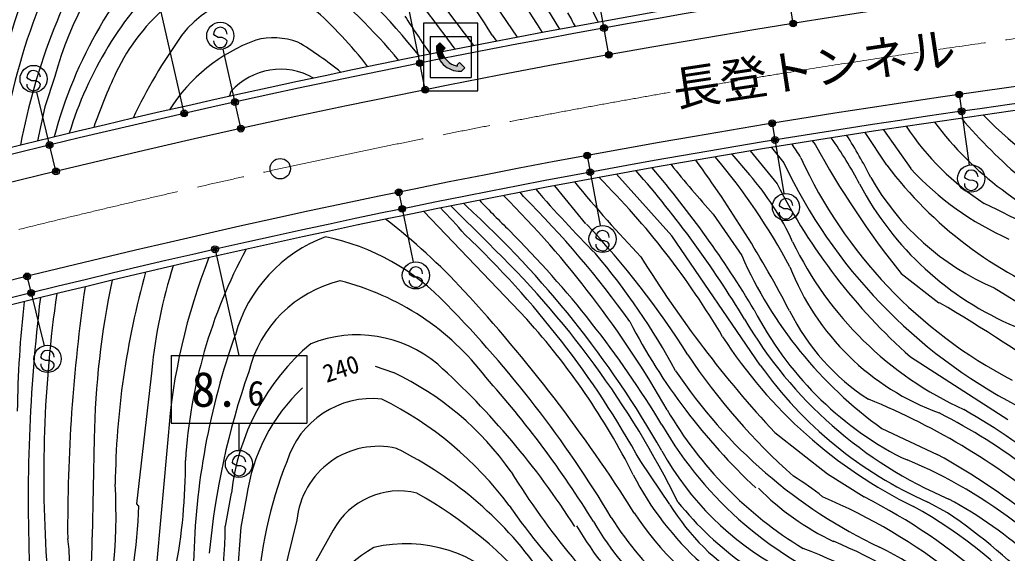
# Model space of a CAD drawing. Units: millimetres, scale not verified. Extents: x 40000 to 680000, y 20000 to 380000.
# Drawn here: x 152222 to 224928, y 279165 to 318420 of the extents above; entities that cross this region are included whole.
import ezdxf
from ezdxf.enums import TextEntityAlignment as Align

# ---------------------------------------------------------------- set-up
doc = ezdxf.new("R2010")
doc.units = ezdxf.units.MM
doc.header["$LTSCALE"] = 1000
doc.header["$PDMODE"] = 32
doc.header["$PDSIZE"] = 500
doc.linetypes.add('CHAIN', pattern=[18.5, 12, -1.5, 3.5, -1.5])
for name, color, linetype, lineweight in [('M-BGD', 7, 'Continuous', 25), ('M-BMK', 2, 'CHAIN', 13), ('M-BMK-SRVR', 3, 'Continuous', 25), ('M-STR-STRC', 7, 'Continuous', 25)]:
    doc.layers.add(name, color=color, linetype=linetype, lineweight=lineweight)
doc.styles.add('ＭＳ ゴシック', font='')
doc.styles.get('ＭＳ ゴシック').set_extended_font_data('MS Gothic')

msp = doc.modelspace()

# ---------------------------------------------------------------- hatches: boundary and pattern name
at = {"layer": 'M-STR-STRC'}
for points in [[(183308, 316063), (183304, 316075), (183298, 316100), (183292, 316124), (183287, 316149), (183367, 316149), (183537, 316319), (183141, 316715), (182915, 316489), (182915, 316409), (182913, 316379), (182912, 316350), (182912, 316321), (182912, 316292), (182913, 316263), (182914, 316233), (182916, 316204), (182918, 316175), (182921, 316146), (182924, 316117), (182928, 316088), (182932, 316059), (182937, 316030), (182942, 316002), (182944, 315991)], [(183528, 315597), (183522, 315606), (183507, 315627), (183493, 315648), (183480, 315669), (183466, 315691), (183453, 315713), (183441, 315735), (183429, 315757), (183417, 315780), (183406, 315802), (183395, 315825), (183384, 315848), (183374, 315871), (183364, 315895), (183355, 315918), (183346, 315942), (183337, 315966), (183329, 315990), (183322, 316014), (183314, 316039), (183308, 316063), (182944, 315991), (182950, 315962), (182956, 315934), (182963, 315906), (182971, 315877), (182979, 315849), (182987, 315821), (182996, 315793), (183005, 315766), (183015, 315738), (183025, 315711), (183036, 315684), (183048, 315657), (183059, 315630), (183071, 315604), (183084, 315577), (183097, 315551), (183111, 315525), (183116, 315515)], [(184678, 314645), (184758, 314645), (184984, 314872), (184588, 315268), (184419, 315098), (184419, 315018), (184397, 315022), (184372, 315028), (184348, 315034), (184323, 315041), (184299, 315048), (184274, 315055), (184250, 315063), (184226, 315071), (184202, 315080), (184179, 315089), (184155, 315099), (184132, 315108), (184109, 315119), (184086, 315129), (184063, 315141), (184040, 315152), (184018, 315164), (183996, 315176), (183974, 315189), (183952, 315202), (183931, 315215), (183909, 315229), (183888, 315243), (183867, 315258), (183847, 315273), (183827, 315288), (183807, 315304), (183787, 315320), (183767, 315336), (183748, 315353), (183729, 315370), (183711, 315387), (183693, 315404), (183675, 315422), (183657, 315441), (183640, 315459), (183623, 315478), (183606, 315497), (183590, 315517), (183574, 315536), (183558, 315556), (183543, 315576), (183528, 315597), (183116, 315515), (183130, 315490), (183145, 315465), (183160, 315440), (183176, 315415), (183192, 315390), (183208, 315366), (183225, 315342), (183242, 315319), (183260, 315295), (183278, 315272), (183296, 315250), (183315, 315227), (183334, 315205), (183354, 315184), (183374, 315162), (183394, 315141), (183415, 315121), (183436, 315101), (183457, 315081), (183479, 315061), (183501, 315042), (183523, 315023), (183546, 315005), (183569, 314987), (183592, 314969), (183616, 314952), (183640, 314936), (183664, 314919), (183689, 314903), (183713, 314888), (183739, 314873), (183764, 314858), (183789, 314844), (183815, 314831), (183841, 314817), (183868, 314805), (183894, 314792), (183921, 314781), (183948, 314769), (183975, 314758), (184002, 314748), (184030, 314738), (184057, 314728), (184085, 314719), (184113, 314711), (184141, 314703), (184169, 314695), (184198, 314688), (184226, 314682), (184255, 314676), (184283, 314670), (184312, 314665), (184341, 314661), (184370, 314657), (184399, 314653), (184428, 314650), (184457, 314648), (184486, 314646), (184515, 314644), (184545, 314643), (184574, 314643), (184603, 314643), (184632, 314643), (184661, 314644)]]:
    msp.add_hatch(color=256, dxfattribs=at).paths.add_polyline_path(points)

# ---------------------------------------------------------------- linework, layer by layer
at = {"layer": 'M-BGD'}
for p, q in [((178381, 326199), (185622, 316517)), ((188333, 323726), (191973, 317720)), ((188864, 317139), (186585, 320528)), ((187003, 317290), (187322, 316845)), ((154806, 314234), (154057, 312016)), ((167686, 312851), (167783, 313160)), ((154057, 312016), (153522, 309502)), ((216056, 307719), (214472, 310123)), ((215810, 310327), (217817, 307466)), ((207573, 309014), (208475, 307895)), ((210570, 309510), (210791, 309243)), ((204644, 308536), (205954, 307016)), ((206005, 308765), (207990, 306350)), ((200234, 302521), (196160, 307050)), ((191590, 306205), (193877, 303396)), ((189305, 305420), (189066, 305724)), ((183960, 304722), (186702, 301995)), ((185079, 304724), (184909, 304912)), ((181971, 304322), (189548, 296388)), ((203278, 304110), (205379, 301075)), ((206748, 293008), (200234, 302521)), ((217116, 299750), (219887, 297600)), ((223964, 298695), (227197, 296687)), ((217798, 293610), (224967, 289008)), ((161940, 292648), (160819, 282805)), ((178383, 292926), (179738, 292461)), ((207811, 288040), (211700, 285004)), ((215699, 288343), (219773, 286436)), ((157695, 287611), (157553, 280346)), ((163143, 287793), (162173, 276976)), ((200089, 282739), (197938, 285907)), ((217131, 286209), (217559, 286035)), ((211700, 285004), (214392, 283310)), ((167800, 283588), (167347, 281146)), ((168923, 283340), (168490, 281087)), ((220525, 282140), (219078, 282934)), ((160819, 282805), (160932, 282665)), ((172632, 281600), (170732, 274013)), ((168490, 281087), (168082, 275511)), ((155859, 279442), (155751, 280220))]:
    msp.add_line(p, q, dxfattribs=at)
msp.add_lwpolyline([(175300, 280867), (174032, 278576), (172321, 274545)], dxfattribs=at)
for centre, radius, start, end in [((104463, 275403), 99994, 25.36586, 39.81411), ((85709, 251494), 124013, 32.14966, 42.27744), ((184930, 308024), 34640, 133.74321, 165.80044), ((107697, 268056), 93346, 31.83242, 42.26992), ((320264, -376526), 706000, 87.77551, 109.30263), ((320264, -376526), 705500, 87.78769, 109.30263), ((234425, 290972), 87811, 154.77654, 168.67436), ((196782, 302389), 46362, 146.12623, 170.97454), ((117084, 268321), 82536, 35.50294, 45.52036), ((320264, -376526), 703500, 69.53786, 109.30263), ((197890, 300730), 46392, 147.45624, 169.48263), ((179892, 307504), 25972, 136.51011, 164.98125), ((186989, 301165), 33377, 134.76668, 165.00877), ((139391, 281979), 54089, 38.61336, 49.96593), ((172527, 308284), 14615, 103.80338, 154.75408), ((182370, 301996), 27703, 134.06769, 163.06057), ((147449, 288201), 42542, 39.79328, 51.5253), ((320264, -376526), 696500, 81.64276, 109.30263), ((170134, 312720), 7520, 60.7734, 142.90383), ((152246, 294988), 32482, 37.94943, 48.41239), ((320264, -376526), 695250, 87.77551, 109.30263), ((274407, 379638), 111892, 213.00849, 214.72959), ((268256, 362471), 87339, 209.90252, 210.66046), ((320264, -376526), 694750, 87.77551, 109.30263), ((195854, 294536), 39016, 144.38628, 154.75645), ((170913, 311687), 5401, 70.60216, 104.14782), ((174041, 304931), 12792, 110.35013, 147.56621), ((157557, 291903), 29128, 51.03484, 58.66089), ((198494, 296195), 43259, 154.94173, 160.69591), ((171416, 309884), 4892, 60.13485, 137.95868), ((177755, 302584), 14380, 134.44251, 134.88594), ((240633, 327930), 24034, 223.43106, 247.31641), ((233987, 321549), 19819, 213.60633, 237.1148), ((239811, 326199), 25385, 217.09583, 248.95678), ((253226, 338378), 41753, 220.65506, 229.47402), ((187098, 292097), 30488, 27.84478, 35.3395), ((181863, 290087), 37012, 26.88581, 32.38788), ((236704, 341221), 43427, 227.8537, 227.87125), ((187055, 294375), 26594, 31.50327, 34.06543), ((267512, 340182), 64610, 208.61072, 218.73942), ((166402, 277238), 48354, 28.4132, 40.01786), ((268256, 362471), 87339, 218.78127, 221.92913), ((131807, 256738), 86971, 27.5714, 36.18548), ((243715, 324567), 38985, 205.31891, 242.39554), ((241250, 322664), 34652, 204.54117, 242.55474), ((240096, 325921), 30153, 217.13083, 248.75657), ((140516, 257224), 75942, 31.04729, 41.2639), ((139783, 257190), 77555, 30.95481, 40.46538), ((190515, 293607), 20449, 24.46938, 40.97632), ((231484, 316250), 19098, 209.57413, 246.81205), ((234031, 322455), 22081, 222.75123, 246.00503), ((269246, 369241), 98699, 219.48364, 223.75928), ((153148, 265040), 59044, 30.59893, 45.03447), ((246435, 325801), 43086, 206.83552, 228.34319), ((234467, 317125), 23087, 207.85723, 247.17263), ((135949, 253336), 73561, 29.64603, 45.1476), ((139064, 254793), 71325, 35.5013, 45.21892), ((274407, 379638), 111892, 221.1948, 224.50087), ((135691, 250457), 73376, 29.59813, 47.69494), ((264146, 380076), 108220, 223.82322, 225.4818), ((201671, 258642), 51039, 46.60201, 65.01816), ((154799, 276775), 39741, 40.58045, 44.38047), ((151130, 267263), 46004, 42.73615, 52.46635), ((148352, 260309), 62723, 32.24512, 43.37983), ((137833, 252707), 68666, 28.91456, 46.63501), ((135300, 249722), 75066, 31.2045, 45.1198), ((178469, 292341), 10773, 110.22843, 164.36448), ((171273, 285764), 17043, 43.37403, 78.24836), ((138974, 252331), 68880, 26.37485, 46.1392), ((232506, 313347), 25953, 205.73763, 245.45513), ((201891, 283615), 37547, 151.49434, 176.36533), ((156753, 268930), 49744, 28.40464, 40.46137), ((233867, 313617), 31126, 203.7625, 234.29046), ((198819, 289019), 37057, 162.25456, 174.37955), ((207447, 284534), 44424, 158.36032, 175.79377), ((268740, 344653), 83170, 211.67725, 222.89701), ((219374, 283571), 60128, 164.30349, 179.35201), ((226299, 306989), 18632, 201.21622, 249.94243), ((220692, 286336), 63010, 168.1692, 178.83977), ((177949, 290325), 9138, 103.60029, 166.09986), ((171115, 280445), 19337, 37.11521, 75.97596), ((248238, 284883), 94251, 171.83534, 184.17583), ((279400, 280990), 123652, 171.72917, 180.35654), ((101699, 221640), 113271, 32.27544, 42.71782), ((238466, 288223), 86442, 173.72175, 179.07079), ((276287, 283127), 123444, 173.093, 182.6046), ((123626, 238552), 84115, 30.93924, 44.46143), ((160951, 196763), 116823, 48.86965, 59.66694), ((228773, 308655), 25286, 207.24163, 242.58555), ((223648, 304335), 16474, 206.4695, 237.17104), ((150393, 261157), 52673, 26.84739, 41.98035), ((237378, 317114), 45352, 207.44321, 226.94611), ((233155, 312567), 31970, 210.39566, 246.94331), ((217978, 277432), 52968, 160.3501, 178.82125), ((177046, 285959), 9272, 50.06701, 111.52527), ((184632, 281694), 16938, 130.4475, 173.58014), ((233539, 314199), 35204, 212.86628, 243.84234), ((239932, 319450), 46301, 213.67891, 228.3986), ((144247, 250109), 57854, 32.42313, 47.94965), ((231093, 310223), 29817, 215.26436, 246.23531), ((221886, 274047), 55945, 160.71892, 174.75124), ((170340, 272540), 22026, 34.90345, 64.74361), ((231487, 313255), 37237, 213.70333, 244.62215), ((130129, 241749), 75619, 31.70593, 41.76206), ((182206, 281551), 13403, 133.1588, 172.33072), ((178176, 283960), 6587, 83.78187, 162.902), ((167064, 266840), 26458, 36.74206, 63.45165), ((195537, 243274), 50965, 49.5152, 67.89287), ((225160, 304507), 29285, 210.32148, 238.58811), ((200660, 251419), 42658, 41.76906, 63.17605), ((192173, 238474), 59173, 43.82804, 60.03882), ((223878, 302680), 28140, 209.99283, 248.96862), ((178622, 281014), 6019, 77.06872, 174.40534), ((167358, 261471), 28366, 34.35952, 63.60351), ((218748, 297413), 22036, 209.09195, 241.60375), ((124718, 285628), 39703, 336.90072, 0.53045), ((200835, 274412), 31149, 158.36524, 177.2439), ((203986, 253367), 35376, 36.08806, 67.43837), ((195414, 242264), 50444, 50.65571, 61.12429), ((236666, 315026), 56764, 211.76517, 227.31402), ((217298, 295116), 22358, 207.06086, 249.28766), ((199052, 268177), 19494, 50.96885, 58.66089), ((121595, 282080), 37717, 343.3267, 3.29978), ((180164, 278196), 5549, 76.40639, 151.22391), ((165679, 255522), 32203, 40.06897, 60.6408), ((220573, 297802), 19668, 224.75403, 244.5624), ((219453, 297996), 24068, 218.75492, 250.98067), ((193835, 242485), 44424, 37.39684, 66.81008), ((194748, 244513), 43486, 33.90391, 63.14499), ((204945, 254351), 32796, 34.79548, 61.42006), ((126804, 283617), 34204, 327.58811, 358.39493), ((227588, 309851), 47803, 214.65606, 233.99396), ((215407, 293757), 21379, 212.95939, 240.17167), ((214332, 291499), 16722, 211.59479, 239.1108), ((202422, 254043), 32541, 39.83275, 61.35642), ((194869, 244504), 45550, 32.87388, 55.71869), ((213741, 292763), 22332, 210.31389, 248.38231), ((214975, 293710), 22597, 211.8149, 246.60192), ((140766, 281025), 26581, 336.72442, 0.26114), ((213806, 293278), 23882, 210.44179, 245.57641), ((127477, 280110), 30077, 340.35181, 0.4507), ((198430, 246731), 36015, 35.88151, 67.65107), ((129879, 278387), 26002, 335.68502, 2.32493), ((184815, 268724), 12672, 120.9838, 159.61576), ((180659, 269419), 10440, 42.41939, 103.10557), ((196025, 242709), 39332, 39.47907, 69.34885), ((196829, 243065), 41052, 49.35355, 62.90331)]:
    msp.add_arc(centre, radius, start, end, dxfattribs=at)
at = {"layer": 'M-BMK'}
msp.add_arc((320264, -376526), 700000, 69.59925, 109.30263, dxfattribs=at)
at = {"layer": 'M-BMK-SRVR'}
msp.add_circle((171402, 307462), 750, dxfattribs=at)
at = {"layer": 'M-STR-STRC'}
for p, q in [((209144, 318295), (208220, 324072)), ((195568, 315987), (194531, 321745)), ((164295, 311672), (162560, 319328)), ((182039, 313414), (180890, 319151)), ((181949, 318180), (181949, 313180)), ((166588, 317255), (166488, 317373)), ((166833, 317116), (166588, 317255)), ((167133, 317113), (166833, 317116)), ((167378, 317002), (167133, 317113)), ((167484, 316865), (167378, 317002)), ((182449, 317180), (185449, 317180)), ((182449, 317180), (182449, 314180)), ((185449, 317180), (185449, 314180)), ((168465, 310556), (167203, 316268)), ((152843, 314075), (152743, 314193)), ((182449, 314180), (185449, 314180)), ((153088, 313936), (152843, 314075)), ((153388, 313933), (153088, 313936)), ((153633, 313821), (153388, 313933)), ((153739, 313685), (153633, 313821)), ((154852, 307406), (153477, 313092)), ((221411, 312772), (222135, 307724)), ((207646, 310657), (208470, 305625)), ((194023, 308286), (194948, 303270)), ((221877, 306745), (221778, 306863)), ((222122, 306606), (221877, 306745)), ((222423, 306603), (222122, 306606)), ((222668, 306491), (222423, 306603)), ((222774, 306355), (222668, 306491)), ((180158, 305584), (181184, 300589)), ((208233, 304649), (208133, 304767)), ((208478, 304509), (208233, 304649)), ((208778, 304507), (208478, 304509)), ((209023, 304395), (208778, 304507)), ((209129, 304259), (209023, 304395)), ((194729, 302298), (194630, 302416)), ((194974, 302158), (194729, 302298)), ((195275, 302156), (194974, 302158)), ((195520, 302044), (195275, 302156)), ((195626, 301908), (195520, 302044)), ((166627, 301383), (168362, 293727)), ((180986, 299620), (180887, 299738)), ((181231, 299481), (180986, 299620)), ((152800, 299388), (154027, 294438)), ((181532, 299478), (181231, 299481)), ((181777, 299366), (181532, 299478)), ((181883, 299230), (181777, 299366)), ((153868, 293478), (153768, 293596)), ((154112, 293339), (153868, 293478)), ((154413, 293336), (154112, 293339)), ((154658, 293224), (154413, 293336)), ((154764, 293088), (154658, 293224)), ((163362, 293727), (173362, 293727)), ((163362, 293727), (163362, 288727)), ((173362, 293727), (173362, 288727)), ((163362, 288727), (173362, 288727)), ((168362, 288727), (168362, 286727)), ((167960, 285744), (167861, 285862)), ((168205, 285604), (167960, 285744)), ((168506, 285602), (168205, 285604)), ((168751, 285490), (168506, 285602)), ((168857, 285354), (168751, 285490))]:
    msp.add_line(p, q, dxfattribs=at)
for points in [[(181949, 313180), (185949, 313180), (185949, 318180), (181949, 318180)], [(183287, 316149), (183367, 316149), (183537, 316319), (183141, 316715), (182915, 316489), (182915, 316409)], [(184678, 314645), (184758, 314645), (184984, 314872), (184588, 315268), (184419, 315098), (184419, 315018)]]:
    msp.add_lwpolyline(points, dxfattribs=at)
for centre, radius in [((166987, 317244), 1000), ((195240, 317808), 150), ((195240, 317808), 120), ((195240, 317808), 90), ((195240, 317808), 60), ((195240, 317808), 30), ((209168, 318147), 150), ((209168, 318147), 120), ((209168, 318147), 90), ((209168, 318147), 60), ((209168, 318147), 30), ((195594, 315840), 150), ((195594, 315840), 120), ((195594, 315840), 90), ((195594, 315840), 60), ((195594, 315840), 30), ((153242, 314064), 1000), ((181676, 315228), 150), ((181676, 315228), 120), ((181676, 315228), 90), ((181676, 315228), 60), ((181676, 315228), 30), ((182069, 313267), 150), ((182069, 313267), 120), ((182069, 313267), 90), ((182069, 313267), 60), ((182069, 313267), 30), ((221389, 312921), 150), ((221389, 312921), 120), ((221389, 312921), 90), ((221389, 312921), 60), ((221389, 312921), 30), ((168066, 312362), 150), ((168066, 312362), 120), ((168066, 312362), 90), ((168066, 312362), 60), ((168066, 312362), 30), ((164328, 311526), 150), ((164328, 311526), 120), ((164328, 311526), 90), ((164328, 311526), 60), ((164328, 311526), 30), ((221567, 311683), 150), ((221567, 311683), 120), ((221567, 311683), 90), ((221567, 311683), 60), ((221567, 311683), 30), ((168497, 310409), 150), ((168497, 310409), 120), ((168497, 310409), 90), ((168497, 310409), 60), ((207621, 310805), 150), ((207621, 310805), 120), ((207621, 310805), 90), ((207621, 310805), 60), ((207621, 310805), 30), ((168497, 310409), 30), ((154418, 309204), 150), ((154418, 309204), 120), ((154418, 309204), 90), ((154418, 309204), 60), ((154418, 309204), 30), ((207824, 309572), 150), ((207824, 309572), 120), ((207824, 309572), 90), ((207824, 309572), 60), ((207824, 309572), 30), ((193996, 308433), 150), ((193996, 308433), 120), ((193996, 308433), 90), ((193996, 308433), 60), ((193996, 308433), 30), ((222277, 306734), 1000), ((154888, 307260), 150), ((154888, 307260), 120), ((154888, 307260), 90), ((154888, 307260), 60), ((154888, 307260), 30), ((194223, 307204), 150), ((194223, 307204), 120), ((194223, 307204), 90), ((194223, 307204), 60), ((194223, 307204), 30), ((180128, 305731), 150), ((180128, 305731), 120), ((180128, 305731), 90), ((180128, 305731), 60), ((180128, 305731), 30), ((208632, 304638), 1000), ((180380, 304507), 150), ((180380, 304507), 120), ((180380, 304507), 90), ((180380, 304507), 60), ((180380, 304507), 30), ((195129, 302287), 1000), ((166594, 301529), 150), ((166594, 301529), 120), ((166594, 301529), 90), ((166594, 301529), 60), ((166594, 301529), 30), ((181386, 299609), 1000), ((152764, 299534), 150), ((152764, 299534), 120), ((152764, 299534), 90), ((152764, 299534), 60), ((152764, 299534), 30), ((153065, 298320), 150), ((153065, 298320), 120), ((153065, 298320), 90), ((153065, 298320), 60), ((153065, 298320), 30), ((154267, 293467), 1000), ((168360, 285733), 1000)]:
    msp.add_circle(centre, radius, dxfattribs=at)
for centre, radius, start, end in [((166988, 317369), 500, 359.55488, 179.55488), ((104463, 275403), 99994, 25.06734, 25.06931), ((166984, 316869), 500, 179.55488, 359.55488), ((184586, 316316), 1674, 176.84068, 273.15932), ((184711, 316441), 1453, 191.60151, 258.39849), ((153243, 314189), 500, 359.55488, 179.55488), ((153239, 313689), 500, 179.55488, 359.55488), ((222278, 306859), 500, 359.55488, 179.55488), ((222274, 306359), 500, 179.55488, 359.55488), ((208633, 304763), 500, 359.55488, 179.55488), ((208629, 304263), 500, 179.55488, 359.55488), ((195130, 302412), 500, 359.55488, 179.55488), ((195126, 301912), 500, 179.55488, 359.55488), ((181387, 299734), 500, 359.55488, 179.55488), ((181383, 299234), 500, 179.55488, 359.55488), ((154268, 293592), 500, 359.55488, 179.55488), ((154264, 293092), 500, 179.55488, 359.55488), ((168361, 285858), 500, 359.55488, 179.55488), ((168357, 285358), 500, 179.55488, 359.55488)]:
    msp.add_arc(centre, radius, start, end, dxfattribs=at)
for p in [(195240, 317808), (209168, 318147), (195594, 315840), (181676, 315228), (182069, 313267), (221389, 312921), (168066, 312362), (221567, 311683), (164328, 311526), (168497, 310409), (207621, 310805), (207824, 309572), (154418, 309204), (193996, 308433), (154888, 307260), (194223, 307204), (180128, 305731), (180380, 304507), (166594, 301529), (152764, 299534), (153065, 298320)]:
    msp.add_point(p, dxfattribs=at)

# ---------------------------------------------------------------- texts
at = {"layer": 'M-BGD', "style": 'ＭＳ ゴシック'}
msp.add_text('長登トンネル', height=2566, rotation=8.583, dxfattribs=at).set_placement((210708, 314848), align=Align.MIDDLE_CENTER)
msp.add_text('240', height=1320, rotation=18.404, dxfattribs=at).set_placement((174929, 291319), align=Align.BOTTOM_LEFT)
at = {"layer": 'M-STR-STRC', "style": 'ＭＳ ゴシック'}
msp.add_text('8.', height=2566, dxfattribs=at).set_placement((168362, 291227), align=Align.MIDDLE_RIGHT)
msp.add_text('6', height=1833, dxfattribs=at).set_placement((169612, 289477), align=Align.BOTTOM_CENTER)

doc.saveas('drawing.dxf')
